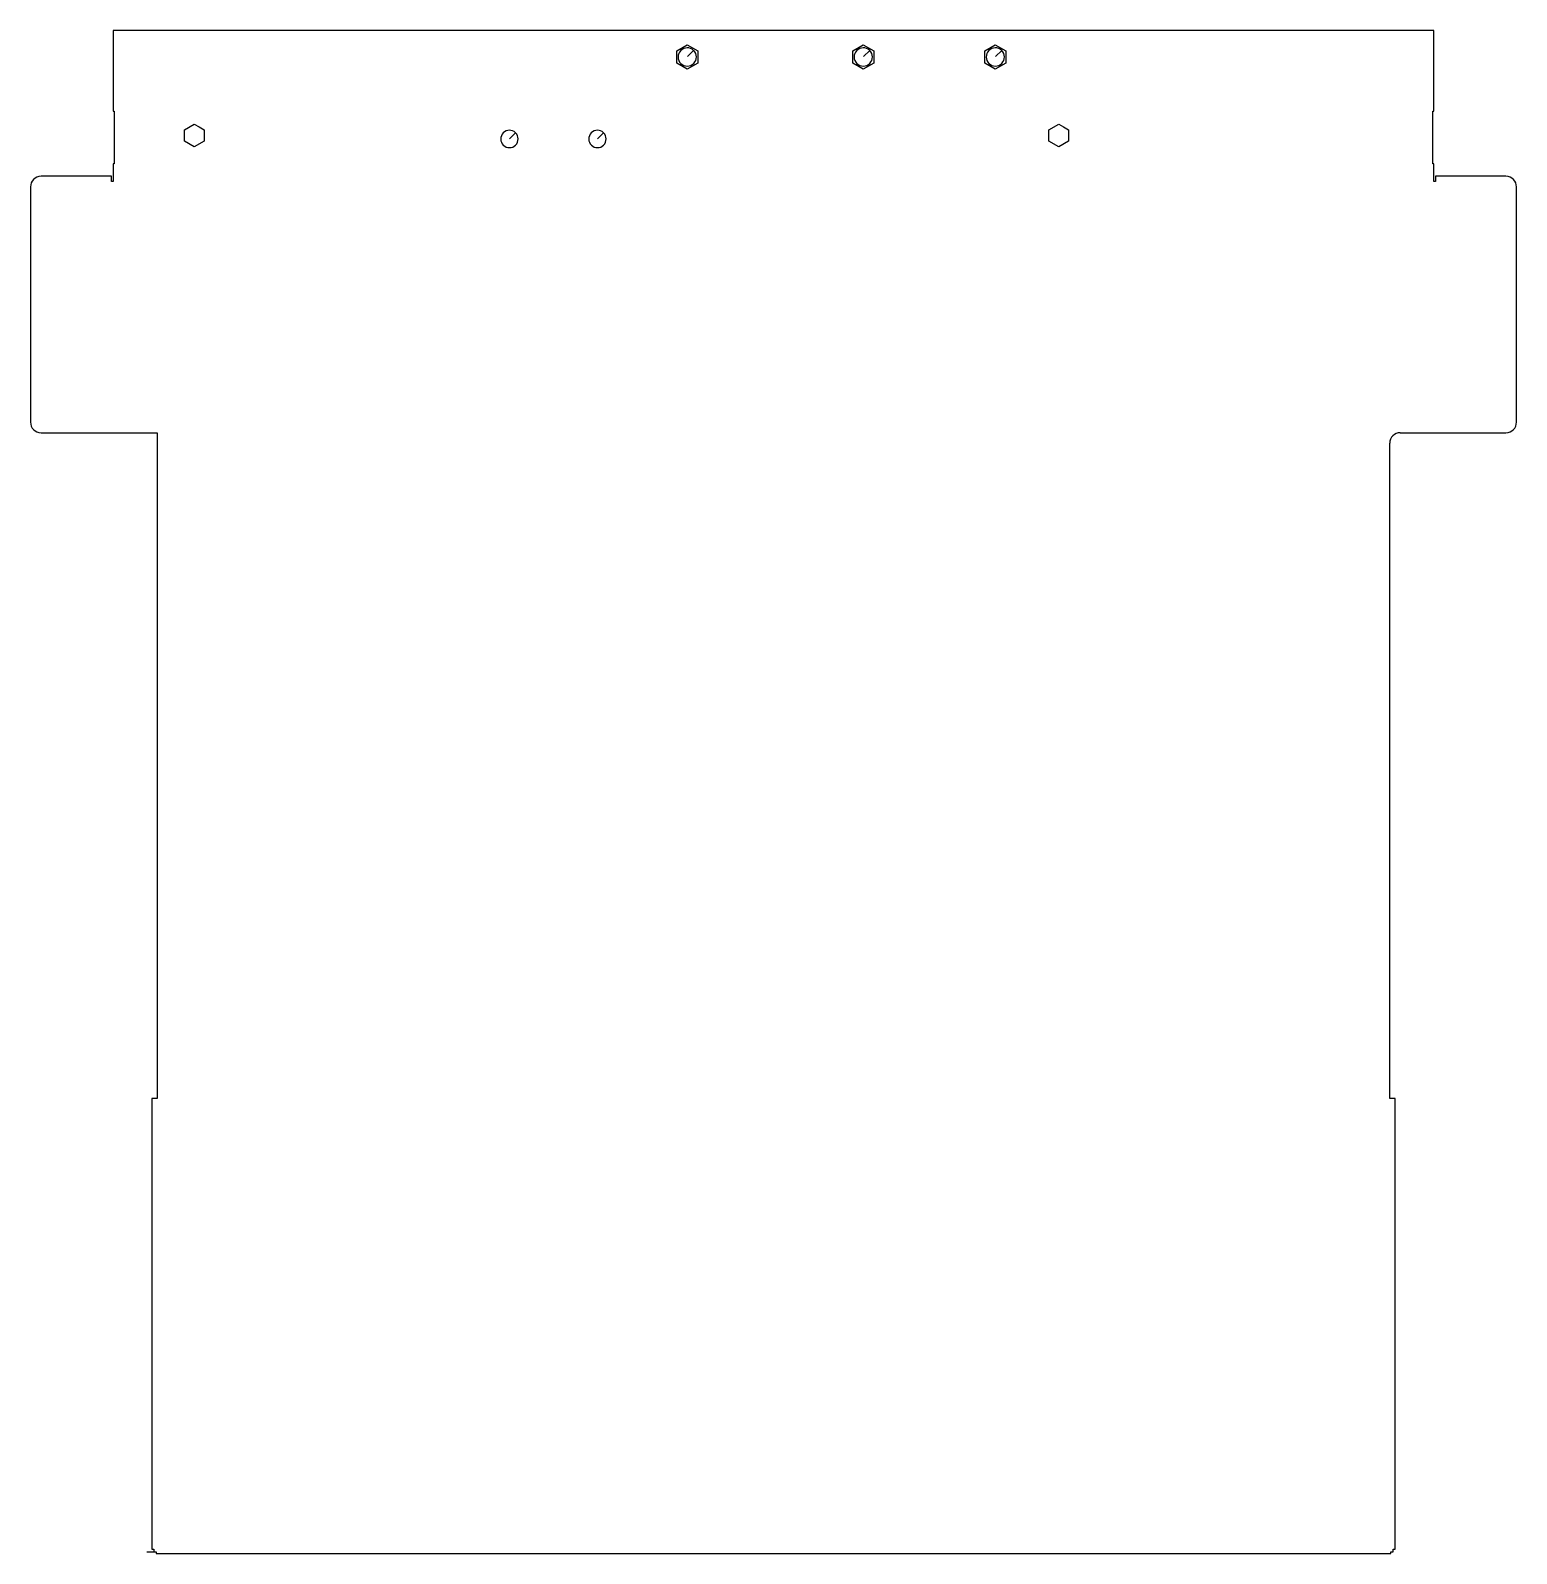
# Model space of a CAD drawing. Extents: x 577 to 1422, y 611 to 1476.
import ezdxf

# ---------------------------------------------------------------- set-up
doc = ezdxf.new("R2010")
doc.units = 0

msp = doc.modelspace()

# ---------------------------------------------------------------- linework, layer by layer
for p, q in [((1374.56, 1475.79), (624.44, 1475.79)), ((624.44, 1475.79), (624.44, 1429.95)), ((1374.56, 1429.95), (1374.56, 1475.79)), ((944.5, 1464.19), (950.5, 1467.65)), ((944.5, 1457.26), (944.5, 1464.19)), ((950.5, 1467.65), (956.5, 1464.19)), ((950.63, 1460.95), (954.13, 1464.44)), ((956.5, 1464.19), (956.5, 1457.26)), ((1044.5, 1464.19), (1050.5, 1467.65)), ((1044.5, 1457.26), (1044.5, 1464.19)), ((1050.5, 1467.65), (1056.5, 1464.19)), ((1050.63, 1460.95), (1054.13, 1464.44)), ((1056.5, 1464.19), (1056.5, 1457.26)), ((1119.5, 1464.19), (1125.5, 1467.65)), ((1119.5, 1457.26), (1119.5, 1464.19)), ((1125.5, 1467.65), (1131.5, 1464.19)), ((1125.63, 1460.95), (1129.13, 1464.44)), ((1131.5, 1464.19), (1131.5, 1457.26)), ((950.5, 1453.8), (944.5, 1457.26)), ((956.5, 1457.26), (950.5, 1453.8)), ((1050.5, 1453.8), (1044.5, 1457.26)), ((1056.5, 1457.26), (1050.5, 1453.8)), ((1125.5, 1453.8), (1119.5, 1457.26)), ((1131.5, 1457.26), (1125.5, 1453.8)), ((624.44, 1429.95), (624.94, 1429.95)), ((624.94, 1429.95), (624.94, 1400.07)), ((1374.06, 1400.07), (1374.06, 1429.95)), ((1374.06, 1429.95), (1374.56, 1429.95)), ((664.91, 1419.4), (670.5, 1422.62)), ((664.91, 1412.94), (664.91, 1419.4)), ((670.5, 1422.62), (673.3, 1421.01)), ((673.3, 1421.01), (676.09, 1419.4)), ((676.09, 1419.4), (676.09, 1412.94)), ((1155.91, 1419.4), (1161.5, 1422.62)), ((1155.91, 1412.94), (1155.91, 1419.4)), ((1161.5, 1422.62), (1164.3, 1421.01)), ((1164.3, 1421.01), (1167.09, 1419.4)), ((1167.09, 1419.4), (1167.09, 1412.94)), ((670.5, 1409.72), (664.91, 1412.94)), ((676.09, 1412.94), (670.5, 1409.72)), ((849.46, 1414.21), (852.95, 1417.71)), ((899.46, 1414.21), (902.95, 1417.71)), ((1161.5, 1409.72), (1155.91, 1412.94)), ((1167.09, 1412.94), (1161.5, 1409.72)), ((623.56, 1392.97), (583.5, 1392.97)), ((623.56, 1389.97), (623.56, 1392.97)), ((624.94, 1400.07), (624.44, 1400.07)), ((624.44, 1400.07), (624.44, 1389.97)), ((1374.56, 1400.07), (1374.06, 1400.07)), ((1374.56, 1389.97), (1374.56, 1400.07)), ((1415.5, 1392.97), (1375.44, 1392.97)), ((1375.44, 1392.97), (1375.44, 1389.97)), ((577.44, 1386.91), (577.44, 1253.41)), ((624.44, 1389.97), (623.56, 1389.97)), ((1375.44, 1389.97), (1374.56, 1389.97)), ((1421.56, 1253.41), (1421.56, 1386.91)), ((583.5, 1247.35), (649.44, 1247.35)), ((649.44, 1247.35), (649.44, 869.22)), ((1355.5, 1247.35), (1415.5, 1247.35)), ((1349.56, 869.22), (1349.56, 1241.41)), ((649.44, 869.22), (646.44, 869.22)), ((646.44, 869.22), (646.44, 613.34)), ((1352.56, 869.22), (1349.56, 869.22)), ((1352.56, 613.34), (1352.56, 869.22)), ((643.5, 611.84), (647.5, 611.84)), ((646.44, 613.34), (647.44, 613.34)), ((647.44, 613.34), (647.44, 611.9)), ((647.5, 611.84), (648.94, 611.84)), ((648.94, 611.84), (648.94, 610.84)), ((648.94, 610.84), (1350.06, 610.84)), ((1350.06, 610.84), (1350.06, 611.84)), ((1350.06, 611.84), (1351.56, 611.84)), ((1351.56, 611.84), (1351.56, 613.34)), ((1351.56, 613.34), (1352.56, 613.34))]:
    msp.add_line(p, q)
for centre, radius, start, end in [((950.5, 1460.73), 5.19, 45.62445, 45), ((1050.5, 1460.73), 5.19, 45.62445, 45), ((1125.5, 1460.73), 5.19, 45.62445, 45), ((849.5, 1414.17), 4.94, 45.73767, 45), ((899.5, 1414.17), 4.94, 45.73767, 45), ((583.5, 1386.91), 6.06, 90, 180), ((1415.5, 1386.91), 6.06, 0, 90), ((583.5, 1253.41), 6.06, 180, 270), ((1355.5, 1241.41), 5.94, 90, 180), ((1415.5, 1253.41), 6.06, 270, 0)]:
    msp.add_arc(centre, radius, start, end)

doc.saveas('drawing.dxf')
